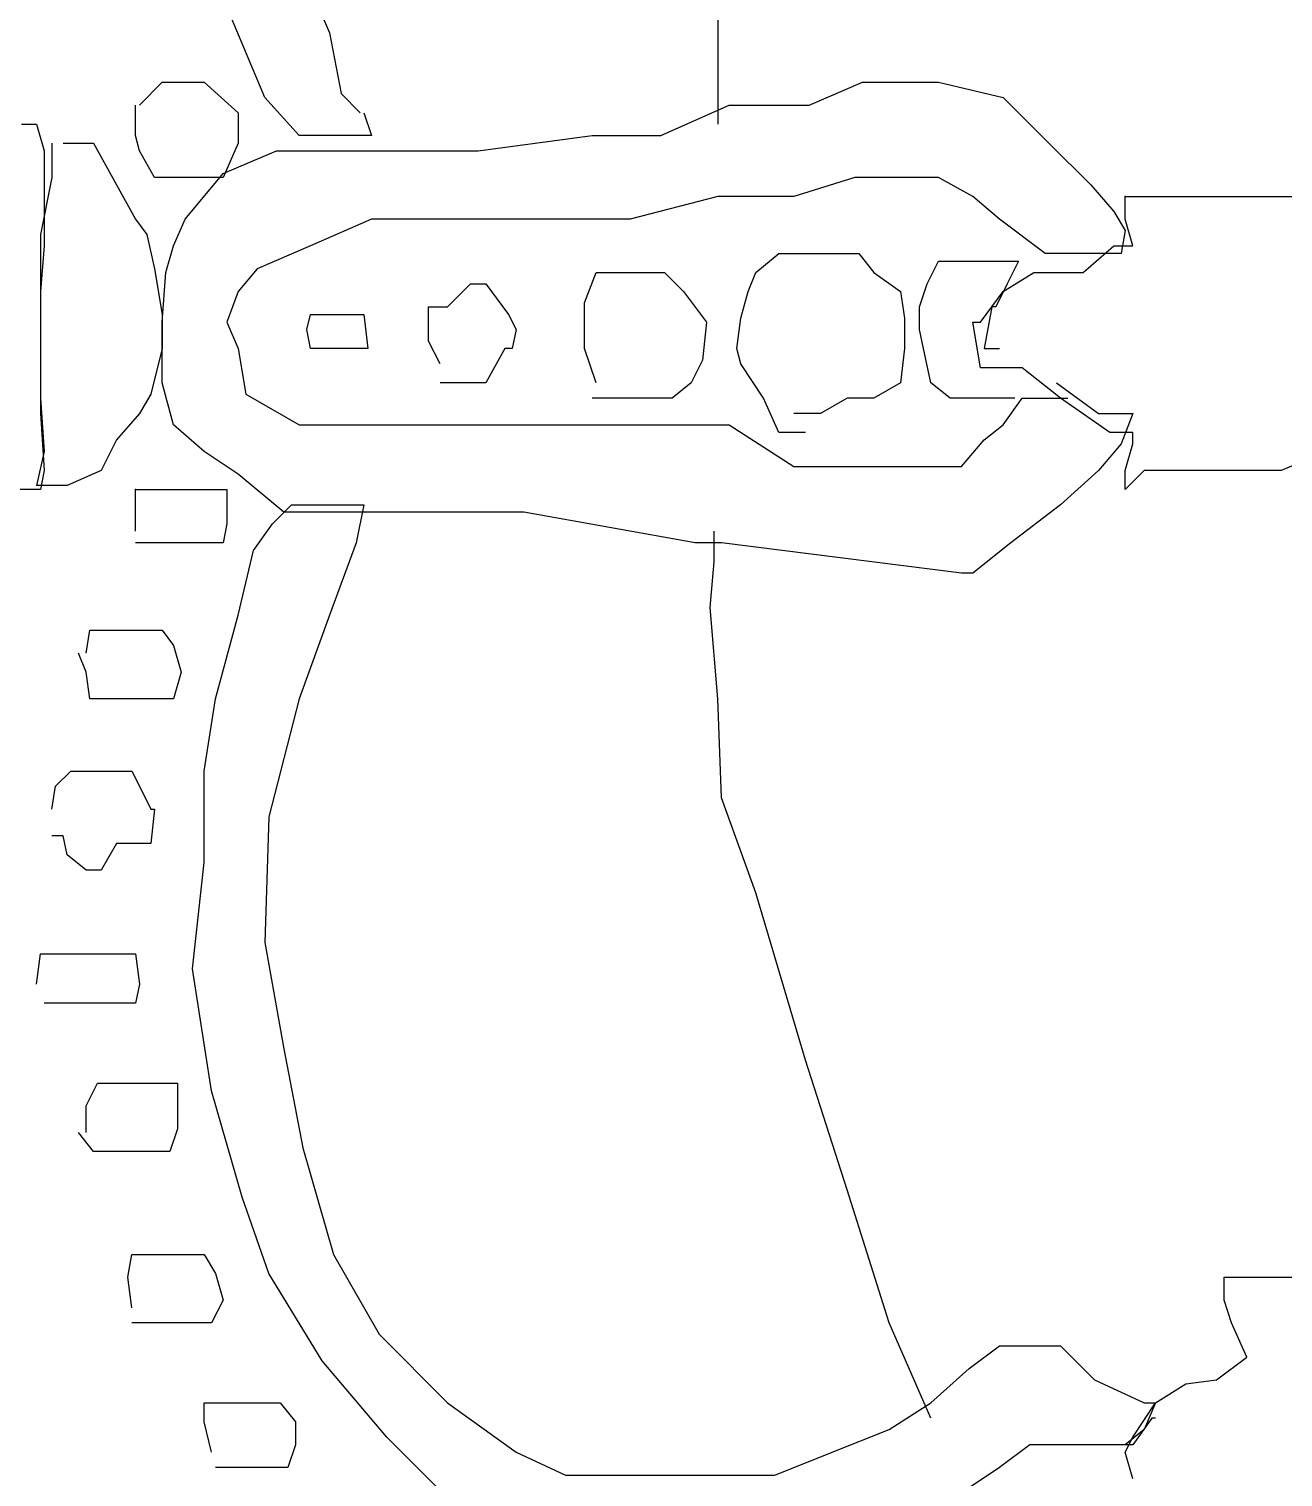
# Model space of a CAD drawing. Extents: x 731154 to 731744, y 4379381 to 4380408.
# Drawn here: x 731177.78 to 731181.075, y 4380239.165 to 4380242.97 of the extents above; entities that cross this region are included whole.
import ezdxf

# ---------------------------------------------------------------- set-up
doc = ezdxf.new("R2010")
doc.units = 0
doc.layers.get('0').update_dxf_attribs({"linetype": 'CONTINUOUS'})

msp = doc.modelspace()

# ---------------------------------------------------------------- linework, layer by layer
at = {"color": 0, "linetype": 'CONTINUOUS'}
for p, q in [((731178.4, 4380242.79), (731178.27, 4380243.1)), ((731178.4, 4380242.79), (731178.27, 4380243.1)), ((731178.51, 4380243.1), (731178.57, 4380242.96)), ((731178.51, 4380243.1), (731178.57, 4380242.96)), ((731179.59, 4380243.02), (731179.59, 4380242.87)), ((731179.59, 4380243.02), (731179.59, 4380242.87)), ((731178.57, 4380242.96), (731178.6, 4380242.8)), ((731178.57, 4380242.96), (731178.6, 4380242.8)), ((731179.59, 4380242.87), (731179.59, 4380242.72)), ((731179.59, 4380242.87), (731179.59, 4380242.72)), ((731178.07, 4380242.77), (731178.13, 4380242.83)), ((731178.07, 4380242.77), (731178.13, 4380242.83)), ((731178.13, 4380242.83), (731178.19, 4380242.83)), ((731178.13, 4380242.83), (731178.19, 4380242.83)), ((731178.19, 4380242.83), (731178.24, 4380242.83)), ((731178.19, 4380242.83), (731178.24, 4380242.83)), ((731178.24, 4380242.83), (731178.33, 4380242.75)), ((731178.24, 4380242.83), (731178.33, 4380242.75)), ((731178.6, 4380242.8), (731178.65, 4380242.75)), ((731178.6, 4380242.8), (731178.65, 4380242.75)), ((731179.83, 4380242.77), (731179.97, 4380242.83)), ((731179.83, 4380242.77), (731179.97, 4380242.83)), ((731179.97, 4380242.83), (731180.11, 4380242.83)), ((731179.97, 4380242.83), (731180.11, 4380242.83)), ((731180.11, 4380242.83), (731180.17, 4380242.83)), ((731180.11, 4380242.83), (731180.17, 4380242.83)), ((731180.17, 4380242.83), (731180.34, 4380242.79)), ((731180.17, 4380242.83), (731180.34, 4380242.79)), ((731178.06, 4380242.69), (731178.06, 4380242.77)), ((731178.06, 4380242.69), (731178.06, 4380242.77)), ((731178.49, 4380242.69), (731178.4, 4380242.79)), ((731178.49, 4380242.69), (731178.4, 4380242.79)), ((731179.44, 4380242.69), (731179.62, 4380242.77)), ((731179.44, 4380242.69), (731179.62, 4380242.77)), ((731179.62, 4380242.77), (731179.83, 4380242.77)), ((731179.62, 4380242.77), (731179.83, 4380242.77)), ((731180.34, 4380242.79), (731180.46, 4380242.67)), ((731180.34, 4380242.79), (731180.46, 4380242.67)), ((731177.76, 4380242.72), (731177.8, 4380242.72)), ((731177.76, 4380242.72), (731177.8, 4380242.72)), ((731177.8, 4380242.72), (731177.82, 4380242.65)), ((731177.8, 4380242.72), (731177.82, 4380242.65)), ((731178.33, 4380242.75), (731178.33, 4380242.67)), ((731178.33, 4380242.75), (731178.33, 4380242.67)), ((731178.66, 4380242.75), (731178.68, 4380242.69)), ((731178.66, 4380242.75), (731178.68, 4380242.69)), ((731178.07, 4380242.65), (731178.06, 4380242.69)), ((731178.07, 4380242.65), (731178.06, 4380242.69)), ((731178.55, 4380242.69), (731178.49, 4380242.69)), ((731178.55, 4380242.69), (731178.49, 4380242.69)), ((731178.64, 4380242.69), (731178.55, 4380242.69)), ((731178.64, 4380242.69), (731178.55, 4380242.69)), ((731178.68, 4380242.69), (731178.64, 4380242.69)), ((731178.68, 4380242.69), (731178.64, 4380242.69)), ((731178.96, 4380242.65), (731179.26, 4380242.69)), ((731178.96, 4380242.65), (731179.26, 4380242.69)), ((731179.26, 4380242.69), (731179.44, 4380242.69)), ((731179.26, 4380242.69), (731179.44, 4380242.69)), ((731177.82, 4380242.65), (731177.82, 4380242.56)), ((731177.82, 4380242.65), (731177.82, 4380242.56)), ((731177.84, 4380242.67), (731177.84, 4380242.58)), ((731177.84, 4380242.67), (731177.84, 4380242.58)), ((731177.87, 4380242.67), (731177.95, 4380242.67)), ((731177.87, 4380242.67), (731177.95, 4380242.67)), ((731177.95, 4380242.67), (731178.01, 4380242.56)), ((731177.95, 4380242.67), (731178.01, 4380242.56)), ((731178.11, 4380242.58), (731178.07, 4380242.65)), ((731178.11, 4380242.58), (731178.07, 4380242.65)), ((731178.33, 4380242.67), (731178.29, 4380242.58)), ((731178.33, 4380242.67), (731178.29, 4380242.58)), ((731178.29, 4380242.59), (731178.43, 4380242.65)), ((731178.29, 4380242.59), (731178.43, 4380242.65)), ((731178.43, 4380242.65), (731178.6, 4380242.65)), ((731178.43, 4380242.65), (731178.6, 4380242.65)), ((731178.6, 4380242.65), (731178.78, 4380242.65)), ((731178.6, 4380242.65), (731178.78, 4380242.65)), ((731178.78, 4380242.65), (731178.96, 4380242.65)), ((731178.78, 4380242.65), (731178.96, 4380242.65)), ((731180.46, 4380242.67), (731180.57, 4380242.56)), ((731180.46, 4380242.67), (731180.57, 4380242.56)), ((731177.84, 4380242.58), (731177.81, 4380242.43)), ((731177.84, 4380242.58), (731177.81, 4380242.43)), ((731178.16, 4380242.58), (731178.11, 4380242.58)), ((731178.16, 4380242.58), (731178.11, 4380242.58)), ((731178.24, 4380242.58), (731178.16, 4380242.58)), ((731178.24, 4380242.58), (731178.16, 4380242.58)), ((731178.19, 4380242.47), (731178.29, 4380242.59)), ((731178.19, 4380242.47), (731178.29, 4380242.59)), ((731178.29, 4380242.58), (731178.24, 4380242.58)), ((731178.29, 4380242.58), (731178.24, 4380242.58)), ((731179.95, 4380242.58), (731179.79, 4380242.53)), ((731179.95, 4380242.58), (731179.79, 4380242.53)), ((731180.09, 4380242.58), (731179.95, 4380242.58)), ((731180.09, 4380242.58), (731179.95, 4380242.58)), ((731180.17, 4380242.58), (731180.09, 4380242.58)), ((731180.17, 4380242.58), (731180.09, 4380242.58)), ((731180.26, 4380242.53), (731180.17, 4380242.58)), ((731180.26, 4380242.53), (731180.17, 4380242.58)), ((731177.82, 4380242.56), (731177.82, 4380242.4)), ((731177.82, 4380242.56), (731177.82, 4380242.4)), ((731178.01, 4380242.56), (731178.06, 4380242.47)), ((731178.01, 4380242.56), (731178.06, 4380242.47)), ((731179.59, 4380242.53), (731179.36, 4380242.47)), ((731179.59, 4380242.53), (731179.36, 4380242.47)), ((731179.79, 4380242.53), (731179.59, 4380242.53)), ((731179.79, 4380242.53), (731179.59, 4380242.53)), ((731180.33, 4380242.47), (731180.26, 4380242.53)), ((731180.33, 4380242.47), (731180.26, 4380242.53)), ((731180.57, 4380242.56), (731180.63, 4380242.49)), ((731180.57, 4380242.56), (731180.63, 4380242.49)), ((731180.66, 4380242.47), (731180.66, 4380242.53)), ((731180.66, 4380242.53), (731180.74, 4380242.53)), ((731180.66, 4380242.47), (731180.66, 4380242.53)), ((731180.66, 4380242.53), (731180.74, 4380242.53)), ((731180.74, 4380242.53), (731180.85, 4380242.53)), ((731180.74, 4380242.53), (731180.85, 4380242.53)), ((731180.85, 4380242.53), (731180.95, 4380242.53)), ((731180.85, 4380242.53), (731180.95, 4380242.53)), ((731180.95, 4380242.53), (731181.16, 4380242.53)), ((731180.95, 4380242.53), (731181.16, 4380242.53)), ((731180.63, 4380242.49), (731180.66, 4380242.44)), ((731180.63, 4380242.49), (731180.66, 4380242.44)), ((731178.06, 4380242.47), (731178.09, 4380242.43)), ((731178.06, 4380242.47), (731178.09, 4380242.43)), ((731178.16, 4380242.4), (731178.19, 4380242.47)), ((731178.16, 4380242.4), (731178.19, 4380242.47)), ((731178.68, 4380242.47), (731178.52, 4380242.4)), ((731178.68, 4380242.47), (731178.52, 4380242.4)), ((731178.9, 4380242.47), (731178.68, 4380242.47)), ((731178.9, 4380242.47), (731178.68, 4380242.47)), ((731179.16, 4380242.47), (731178.9, 4380242.47)), ((731179.16, 4380242.47), (731178.9, 4380242.47)), ((731179.36, 4380242.47), (731179.16, 4380242.47)), ((731179.36, 4380242.47), (731179.16, 4380242.47)), ((731180.45, 4380242.38), (731180.33, 4380242.47)), ((731180.45, 4380242.38), (731180.33, 4380242.47)), ((731180.68, 4380242.4), (731180.66, 4380242.47)), ((731180.68, 4380242.4), (731180.66, 4380242.47)), ((731177.81, 4380242.43), (731177.81, 4380242.2)), ((731177.81, 4380242.43), (731177.81, 4380242.2)), ((731178.09, 4380242.43), (731178.11, 4380242.34)), ((731178.09, 4380242.43), (731178.11, 4380242.34)), ((731180.66, 4380242.44), (731180.65, 4380242.38)), ((731180.66, 4380242.44), (731180.65, 4380242.38)), ((731177.82, 4380242.4), (731177.81, 4380242.28)), ((731177.82, 4380242.4), (731177.81, 4380242.28)), ((731178.14, 4380242.33), (731178.16, 4380242.4)), ((731178.14, 4380242.33), (731178.16, 4380242.4)), ((731178.52, 4380242.4), (731178.38, 4380242.34)), ((731178.52, 4380242.4), (731178.38, 4380242.34)), ((731179.69, 4380242.33), (731179.75, 4380242.38)), ((731179.69, 4380242.33), (731179.75, 4380242.38)), ((731179.75, 4380242.38), (731179.83, 4380242.38)), ((731179.75, 4380242.38), (731179.83, 4380242.38)), ((731179.83, 4380242.38), (731179.89, 4380242.38)), ((731179.83, 4380242.38), (731179.89, 4380242.38)), ((731179.89, 4380242.38), (731179.96, 4380242.38)), ((731179.89, 4380242.38), (731179.96, 4380242.38)), ((731179.96, 4380242.38), (731180, 4380242.33)), ((731179.96, 4380242.38), (731180, 4380242.33)), ((731180.52, 4380242.38), (731180.45, 4380242.38)), ((731180.52, 4380242.38), (731180.45, 4380242.38)), ((731180.58, 4380242.38), (731180.52, 4380242.38)), ((731180.58, 4380242.38), (731180.52, 4380242.38)), ((731180.55, 4380242.33), (731180.63, 4380242.4)), ((731180.55, 4380242.33), (731180.63, 4380242.4)), ((731180.65, 4380242.38), (731180.58, 4380242.38)), ((731180.65, 4380242.38), (731180.58, 4380242.38)), ((731180.63, 4380242.4), (731180.68, 4380242.4)), ((731180.63, 4380242.4), (731180.68, 4380242.4)), ((731178.11, 4380242.34), (731178.13, 4380242.22)), ((731178.11, 4380242.34), (731178.13, 4380242.22)), ((731178.38, 4380242.34), (731178.33, 4380242.28)), ((731178.38, 4380242.34), (731178.33, 4380242.28)), ((731180.14, 4380242.3), (731180.17, 4380242.36)), ((731180.14, 4380242.3), (731180.17, 4380242.36)), ((731180.17, 4380242.36), (731180.2, 4380242.36)), ((731180.17, 4380242.36), (731180.2, 4380242.36)), ((731180.2, 4380242.36), (731180.26, 4380242.36)), ((731180.2, 4380242.36), (731180.26, 4380242.36)), ((731180.26, 4380242.36), (731180.32, 4380242.36)), ((731180.26, 4380242.36), (731180.32, 4380242.36)), ((731180.32, 4380242.36), (731180.37, 4380242.36)), ((731180.32, 4380242.36), (731180.37, 4380242.36)), ((731180.38, 4380242.36), (731180.35, 4380242.3)), ((731180.38, 4380242.36), (731180.35, 4380242.3)), ((731180.37, 4380242.36), (731180.38, 4380242.36)), ((731180.37, 4380242.36), (731180.38, 4380242.36)), ((731178.13, 4380242.2), (731178.14, 4380242.33)), ((731178.13, 4380242.2), (731178.14, 4380242.33)), ((731178.88, 4380242.24), (731178.94, 4380242.3)), ((731178.88, 4380242.24), (731178.94, 4380242.3)), ((731178.94, 4380242.3), (731178.98, 4380242.3)), ((731178.94, 4380242.3), (731178.98, 4380242.3)), ((731178.98, 4380242.3), (731179.04, 4380242.22)), ((731178.98, 4380242.3), (731179.04, 4380242.22)), ((731179.24, 4380242.25), (731179.27, 4380242.33)), ((731179.24, 4380242.25), (731179.27, 4380242.33)), ((731179.27, 4380242.33), (731179.32, 4380242.33)), ((731179.27, 4380242.33), (731179.32, 4380242.33)), ((731179.32, 4380242.33), (731179.39, 4380242.33)), ((731179.32, 4380242.33), (731179.39, 4380242.33)), ((731179.39, 4380242.33), (731179.45, 4380242.33)), ((731179.39, 4380242.33), (731179.45, 4380242.33)), ((731179.45, 4380242.33), (731179.5, 4380242.28)), ((731179.45, 4380242.33), (731179.5, 4380242.28)), ((731179.67, 4380242.28), (731179.69, 4380242.33)), ((731179.67, 4380242.28), (731179.69, 4380242.33)), ((731180, 4380242.33), (731180.07, 4380242.28)), ((731180, 4380242.33), (731180.07, 4380242.28)), ((731180.12, 4380242.24), (731180.14, 4380242.3)), ((731180.12, 4380242.24), (731180.14, 4380242.3)), ((731180.35, 4380242.3), (731180.32, 4380242.24)), ((731180.35, 4380242.3), (731180.32, 4380242.24)), ((731180.34, 4380242.28), (731180.42, 4380242.33)), ((731180.34, 4380242.28), (731180.42, 4380242.33)), ((731180.42, 4380242.33), (731180.48, 4380242.33)), ((731180.42, 4380242.33), (731180.48, 4380242.33)), ((731180.48, 4380242.33), (731180.55, 4380242.33)), ((731180.48, 4380242.33), (731180.55, 4380242.33)), ((731177.81, 4380242.28), (731177.81, 4380242)), ((731177.81, 4380242.28), (731177.81, 4380242)), ((731178.33, 4380242.28), (731178.3, 4380242.2)), ((731178.33, 4380242.28), (731178.3, 4380242.2)), ((731179.5, 4380242.28), (731179.56, 4380242.2)), ((731179.5, 4380242.28), (731179.56, 4380242.2)), ((731179.65, 4380242.21), (731179.67, 4380242.28)), ((731179.65, 4380242.21), (731179.67, 4380242.28)), ((731180.07, 4380242.28), (731180.08, 4380242.21)), ((731180.07, 4380242.28), (731180.08, 4380242.21)), ((731180.28, 4380242.2), (731180.34, 4380242.28)), ((731180.28, 4380242.2), (731180.34, 4380242.28)), ((731178.83, 4380242.15), (731178.83, 4380242.24)), ((731178.83, 4380242.24), (731178.88, 4380242.24)), ((731178.83, 4380242.15), (731178.83, 4380242.24)), ((731178.83, 4380242.24), (731178.88, 4380242.24)), ((731179.24, 4380242.2), (731179.24, 4380242.25)), ((731179.24, 4380242.2), (731179.24, 4380242.25)), ((731180.12, 4380242.18), (731180.12, 4380242.24)), ((731180.12, 4380242.18), (731180.12, 4380242.24)), ((731180.31, 4380242.24), (731180.29, 4380242.13)), ((731180.31, 4380242.24), (731180.29, 4380242.13)), ((731180.32, 4380242.24), (731180.31, 4380242.24)), ((731180.32, 4380242.24), (731180.31, 4380242.24)), ((731177.81, 4380242.2), (731177.81, 4380241.96)), ((731177.81, 4380242.2), (731177.81, 4380241.96)), ((731178.13, 4380242.22), (731178.13, 4380242.13)), ((731178.13, 4380242.22), (731178.13, 4380242.13)), ((731178.13, 4380242.04), (731178.13, 4380242.2)), ((731178.13, 4380242.04), (731178.13, 4380242.2)), ((731178.3, 4380242.2), (731178.33, 4380242.13)), ((731178.3, 4380242.2), (731178.33, 4380242.13)), ((731178.51, 4380242.18), (731178.52, 4380242.22)), ((731178.51, 4380242.18), (731178.52, 4380242.22)), ((731178.52, 4380242.22), (731178.58, 4380242.22)), ((731178.52, 4380242.22), (731178.58, 4380242.22)), ((731178.58, 4380242.22), (731178.63, 4380242.22)), ((731178.58, 4380242.22), (731178.63, 4380242.22)), ((731178.63, 4380242.22), (731178.66, 4380242.22)), ((731178.63, 4380242.22), (731178.66, 4380242.22)), ((731178.66, 4380242.22), (731178.67, 4380242.13)), ((731178.66, 4380242.22), (731178.67, 4380242.13)), ((731179.04, 4380242.22), (731179.06, 4380242.18)), ((731179.04, 4380242.22), (731179.06, 4380242.18)), ((731179.24, 4380242.13), (731179.24, 4380242.2)), ((731179.24, 4380242.13), (731179.24, 4380242.2)), ((731179.56, 4380242.2), (731179.55, 4380242.1)), ((731179.56, 4380242.2), (731179.55, 4380242.1)), ((731179.64, 4380242.13), (731179.65, 4380242.21)), ((731179.64, 4380242.13), (731179.65, 4380242.21)), ((731180.08, 4380242.21), (731180.08, 4380242.13)), ((731180.08, 4380242.21), (731180.08, 4380242.13)), ((731180.28, 4380242.08), (731180.26, 4380242.2)), ((731180.26, 4380242.2), (731180.28, 4380242.2)), ((731180.28, 4380242.08), (731180.26, 4380242.2)), ((731180.26, 4380242.2), (731180.28, 4380242.2)), ((731178.52, 4380242.13), (731178.51, 4380242.18)), ((731178.52, 4380242.13), (731178.51, 4380242.18)), ((731178.86, 4380242.09), (731178.83, 4380242.15)), ((731178.86, 4380242.09), (731178.83, 4380242.15)), ((731179.06, 4380242.18), (731179.05, 4380242.13)), ((731179.06, 4380242.18), (731179.05, 4380242.13)), ((731180.13, 4380242.13), (731180.12, 4380242.18)), ((731180.13, 4380242.13), (731180.12, 4380242.18)), ((731178.13, 4380242.13), (731178.1, 4380242.01)), ((731178.13, 4380242.13), (731178.1, 4380242.01)), ((731178.33, 4380242.13), (731178.35, 4380242.01)), ((731178.33, 4380242.13), (731178.35, 4380242.01)), ((731178.54, 4380242.13), (731178.52, 4380242.13)), ((731178.54, 4380242.13), (731178.52, 4380242.13)), ((731178.58, 4380242.13), (731178.54, 4380242.13)), ((731178.58, 4380242.13), (731178.54, 4380242.13)), ((731178.6, 4380242.13), (731178.58, 4380242.13)), ((731178.6, 4380242.13), (731178.58, 4380242.13)), ((731178.65, 4380242.13), (731178.6, 4380242.13)), ((731178.65, 4380242.13), (731178.6, 4380242.13)), ((731178.67, 4380242.13), (731178.65, 4380242.13)), ((731178.67, 4380242.13), (731178.65, 4380242.13)), ((731179.03, 4380242.13), (731178.98, 4380242.04)), ((731179.03, 4380242.13), (731178.98, 4380242.04)), ((731179.05, 4380242.13), (731179.03, 4380242.13)), ((731179.05, 4380242.13), (731179.03, 4380242.13)), ((731179.27, 4380242.04), (731179.24, 4380242.13)), ((731179.27, 4380242.04), (731179.24, 4380242.13)), ((731179.65, 4380242.09), (731179.64, 4380242.13)), ((731179.65, 4380242.09), (731179.64, 4380242.13)), ((731180.08, 4380242.13), (731180.07, 4380242.04)), ((731180.08, 4380242.13), (731180.07, 4380242.04)), ((731180.15, 4380242.04), (731180.13, 4380242.13)), ((731180.15, 4380242.04), (731180.13, 4380242.13)), ((731180.29, 4380242.13), (731180.33, 4380242.13)), ((731180.29, 4380242.13), (731180.33, 4380242.13)), ((731179.55, 4380242.1), (731179.52, 4380242.04)), ((731179.55, 4380242.1), (731179.52, 4380242.04)), ((731179.71, 4380242), (731179.65, 4380242.09)), ((731179.71, 4380242), (731179.65, 4380242.09)), ((731180.32, 4380242.08), (731180.28, 4380242.08)), ((731180.32, 4380242.08), (731180.28, 4380242.08)), ((731180.39, 4380242.08), (731180.32, 4380242.08)), ((731180.39, 4380242.08), (731180.32, 4380242.08)), ((731180.49, 4380242), (731180.39, 4380242.08)), ((731180.49, 4380242), (731180.39, 4380242.08)), ((731178.16, 4380241.93), (731178.13, 4380242.04)), ((731178.16, 4380241.93), (731178.13, 4380242.04)), ((731178.88, 4380242.04), (731178.86, 4380242.04)), ((731178.88, 4380242.04), (731178.86, 4380242.04)), ((731178.92, 4380242.04), (731178.88, 4380242.04)), ((731178.92, 4380242.04), (731178.88, 4380242.04)), ((731178.98, 4380242.04), (731178.92, 4380242.04)), ((731178.98, 4380242.04), (731178.92, 4380242.04)), ((731179.52, 4380242.04), (731179.47, 4380242)), ((731179.52, 4380242.04), (731179.47, 4380242)), ((731180.07, 4380242.04), (731180, 4380242)), ((731180.07, 4380242.04), (731180, 4380242)), ((731180.2, 4380242), (731180.15, 4380242.04)), ((731180.2, 4380242), (731180.15, 4380242.04)), ((731180.48, 4380242.04), (731180.59, 4380241.96)), ((731180.48, 4380242.04), (731180.59, 4380241.96)), ((731177.81, 4380242), (731177.82, 4380241.86)), ((731177.81, 4380242), (731177.82, 4380241.86)), ((731178.1, 4380242.01), (731178.07, 4380241.96)), ((731178.1, 4380242.01), (731178.07, 4380241.96)), ((731178.35, 4380242.01), (731178.49, 4380241.93)), ((731178.35, 4380242.01), (731178.49, 4380241.93)), ((731179.32, 4380242), (731179.26, 4380242)), ((731179.32, 4380242), (731179.26, 4380242)), ((731179.35, 4380242), (731179.32, 4380242)), ((731179.35, 4380242), (731179.32, 4380242)), ((731179.39, 4380242), (731179.35, 4380242)), ((731179.39, 4380242), (731179.35, 4380242)), ((731179.47, 4380242), (731179.39, 4380242)), ((731179.47, 4380242), (731179.39, 4380242)), ((731179.75, 4380241.91), (731179.71, 4380242)), ((731179.75, 4380241.91), (731179.71, 4380242)), ((731179.93, 4380242), (731179.86, 4380241.96)), ((731179.93, 4380242), (731179.86, 4380241.96)), ((731180, 4380242), (731179.93, 4380242)), ((731180, 4380242), (731179.93, 4380242)), ((731180.25, 4380242), (731180.2, 4380242)), ((731180.25, 4380242), (731180.2, 4380242)), ((731180.33, 4380242), (731180.25, 4380242)), ((731180.33, 4380242), (731180.25, 4380242)), ((731180.37, 4380242), (731180.33, 4380242)), ((731180.37, 4380242), (731180.33, 4380242)), ((731180.34, 4380241.93), (731180.39, 4380242)), ((731180.34, 4380241.93), (731180.39, 4380242)), ((731180.39, 4380242), (731180.46, 4380242)), ((731180.39, 4380242), (731180.46, 4380242)), ((731180.46, 4380242), (731180.51, 4380242)), ((731180.46, 4380242), (731180.51, 4380242)), ((731180.62, 4380241.91), (731180.49, 4380242)), ((731180.62, 4380241.91), (731180.49, 4380242)), ((731177.81, 4380241.96), (731177.82, 4380241.81)), ((731177.81, 4380241.96), (731177.82, 4380241.81)), ((731178.07, 4380241.96), (731178.01, 4380241.89)), ((731178.07, 4380241.96), (731178.01, 4380241.89)), ((731179.86, 4380241.96), (731179.79, 4380241.96)), ((731179.86, 4380241.96), (731179.79, 4380241.96)), ((731180.59, 4380241.96), (731180.68, 4380241.96)), ((731180.59, 4380241.96), (731180.68, 4380241.96)), ((731180.68, 4380241.96), (731180.65, 4380241.88)), ((731180.68, 4380241.96), (731180.65, 4380241.88)), ((731178.24, 4380241.86), (731178.16, 4380241.93)), ((731178.24, 4380241.86), (731178.16, 4380241.93)), ((731178.49, 4380241.93), (731178.68, 4380241.93)), ((731178.49, 4380241.93), (731178.68, 4380241.93)), ((731178.68, 4380241.93), (731178.9, 4380241.93)), ((731178.68, 4380241.93), (731178.9, 4380241.93)), ((731178.9, 4380241.93), (731179.08, 4380241.93)), ((731178.9, 4380241.93), (731179.08, 4380241.93)), ((731179.08, 4380241.93), (731179.29, 4380241.93)), ((731179.08, 4380241.93), (731179.29, 4380241.93)), ((731179.29, 4380241.93), (731179.45, 4380241.93)), ((731179.29, 4380241.93), (731179.45, 4380241.93)), ((731179.45, 4380241.93), (731179.62, 4380241.93)), ((731179.45, 4380241.93), (731179.62, 4380241.93)), ((731179.62, 4380241.93), (731179.79, 4380241.82)), ((731179.62, 4380241.93), (731179.79, 4380241.82)), ((731180.29, 4380241.89), (731180.34, 4380241.93)), ((731180.29, 4380241.89), (731180.34, 4380241.93)), ((731178.01, 4380241.89), (731177.97, 4380241.81)), ((731178.01, 4380241.89), (731177.97, 4380241.81)), ((731179.82, 4380241.91), (731179.75, 4380241.91)), ((731179.82, 4380241.91), (731179.75, 4380241.91)), ((731180.23, 4380241.82), (731180.29, 4380241.89)), ((731180.23, 4380241.82), (731180.29, 4380241.89)), ((731180.65, 4380241.88), (731180.59, 4380241.81)), ((731180.65, 4380241.88), (731180.59, 4380241.81)), ((731180.68, 4380241.91), (731180.62, 4380241.91)), ((731180.68, 4380241.91), (731180.62, 4380241.91)), ((731180.66, 4380241.81), (731180.68, 4380241.88)), ((731180.66, 4380241.81), (731180.68, 4380241.88)), ((731180.68, 4380241.88), (731180.68, 4380241.91)), ((731180.68, 4380241.88), (731180.68, 4380241.91)), ((731181.24, 4380241.88), (731181.07, 4380241.81)), ((731181.24, 4380241.88), (731181.07, 4380241.81)), ((731177.82, 4380241.86), (731177.8, 4380241.77)), ((731177.82, 4380241.86), (731177.8, 4380241.77)), ((731178.33, 4380241.8), (731178.24, 4380241.86)), ((731178.33, 4380241.8), (731178.24, 4380241.86)), ((731177.82, 4380241.81), (731177.81, 4380241.76)), ((731177.82, 4380241.81), (731177.81, 4380241.76)), ((731177.97, 4380241.81), (731177.88, 4380241.77)), ((731177.97, 4380241.81), (731177.88, 4380241.77)), ((731179.79, 4380241.82), (731179.93, 4380241.82)), ((731179.79, 4380241.82), (731179.93, 4380241.82)), ((731179.93, 4380241.82), (731180.02, 4380241.82)), ((731179.93, 4380241.82), (731180.02, 4380241.82)), ((731180.02, 4380241.82), (731180.11, 4380241.82)), ((731180.02, 4380241.82), (731180.11, 4380241.82)), ((731180.11, 4380241.82), (731180.15, 4380241.82)), ((731180.11, 4380241.82), (731180.15, 4380241.82)), ((731180.15, 4380241.82), (731180.23, 4380241.82)), ((731180.15, 4380241.82), (731180.23, 4380241.82)), ((731180.59, 4380241.81), (731180.49, 4380241.72)), ((731180.59, 4380241.81), (731180.49, 4380241.72)), ((731180.71, 4380241.81), (731180.66, 4380241.76)), ((731180.66, 4380241.76), (731180.66, 4380241.81)), ((731180.71, 4380241.81), (731180.66, 4380241.76)), ((731180.66, 4380241.76), (731180.66, 4380241.81)), ((731180.82, 4380241.81), (731180.71, 4380241.81)), ((731180.82, 4380241.81), (731180.71, 4380241.81)), ((731180.93, 4380241.81), (731180.82, 4380241.81)), ((731180.93, 4380241.81), (731180.82, 4380241.81)), ((731181.07, 4380241.81), (731180.93, 4380241.81)), ((731181.07, 4380241.81), (731180.93, 4380241.81)), ((731177.82, 4380241.77), (731177.8, 4380241.77)), ((731177.82, 4380241.77), (731177.8, 4380241.77)), ((731177.88, 4380241.77), (731177.82, 4380241.77)), ((731177.88, 4380241.77), (731177.82, 4380241.77)), ((731178.45, 4380241.7), (731178.33, 4380241.8)), ((731178.45, 4380241.7), (731178.33, 4380241.8)), ((731177.8, 4380241.76), (731177.74, 4380241.76)), ((731177.8, 4380241.76), (731177.74, 4380241.76)), ((731177.81, 4380241.76), (731177.8, 4380241.76)), ((731177.81, 4380241.76), (731177.8, 4380241.76)), ((731178.06, 4380241.65), (731178.06, 4380241.76)), ((731178.06, 4380241.76), (731178.11, 4380241.76)), ((731178.06, 4380241.65), (731178.06, 4380241.76)), ((731178.06, 4380241.76), (731178.11, 4380241.76)), ((731178.11, 4380241.76), (731178.17, 4380241.76)), ((731178.11, 4380241.76), (731178.17, 4380241.76)), ((731178.17, 4380241.76), (731178.24, 4380241.76)), ((731178.17, 4380241.76), (731178.24, 4380241.76)), ((731178.24, 4380241.76), (731178.29, 4380241.76)), ((731178.24, 4380241.76), (731178.29, 4380241.76)), ((731178.29, 4380241.76), (731178.3, 4380241.76)), ((731178.29, 4380241.76), (731178.3, 4380241.76)), ((731178.3, 4380241.76), (731178.3, 4380241.67)), ((731178.3, 4380241.76), (731178.3, 4380241.67)), ((731178.42, 4380241.67), (731178.47, 4380241.72)), ((731178.42, 4380241.67), (731178.47, 4380241.72)), ((731178.58, 4380241.7), (731178.45, 4380241.7)), ((731178.58, 4380241.7), (731178.45, 4380241.7)), ((731178.47, 4380241.72), (731178.55, 4380241.72)), ((731178.47, 4380241.72), (731178.55, 4380241.72)), ((731178.55, 4380241.72), (731178.6, 4380241.72)), ((731178.55, 4380241.72), (731178.6, 4380241.72)), ((731178.7, 4380241.7), (731178.58, 4380241.7)), ((731178.7, 4380241.7), (731178.58, 4380241.7)), ((731178.6, 4380241.72), (731178.66, 4380241.72)), ((731178.6, 4380241.72), (731178.66, 4380241.72)), ((731178.66, 4380241.72), (731178.64, 4380241.62)), ((731178.66, 4380241.72), (731178.64, 4380241.62)), ((731178.83, 4380241.7), (731178.7, 4380241.7)), ((731178.83, 4380241.7), (731178.7, 4380241.7)), ((731179.08, 4380241.7), (731178.83, 4380241.7)), ((731179.08, 4380241.7), (731178.83, 4380241.7)), ((731179.53, 4380241.62), (731179.08, 4380241.7)), ((731179.53, 4380241.62), (731179.08, 4380241.7)), ((731180.49, 4380241.72), (731180.36, 4380241.62)), ((731180.49, 4380241.72), (731180.36, 4380241.62)), ((731178.3, 4380241.67), (731178.29, 4380241.62)), ((731178.3, 4380241.67), (731178.29, 4380241.62)), ((731178.37, 4380241.6), (731178.42, 4380241.67)), ((731178.37, 4380241.6), (731178.42, 4380241.67)), ((731178.1, 4380241.62), (731178.06, 4380241.62)), ((731178.1, 4380241.62), (731178.06, 4380241.62)), ((731178.16, 4380241.62), (731178.1, 4380241.62)), ((731178.16, 4380241.62), (731178.1, 4380241.62)), ((731178.19, 4380241.62), (731178.16, 4380241.62)), ((731178.19, 4380241.62), (731178.16, 4380241.62)), ((731178.24, 4380241.62), (731178.19, 4380241.62)), ((731178.24, 4380241.62), (731178.19, 4380241.62)), ((731178.29, 4380241.62), (731178.24, 4380241.62)), ((731178.29, 4380241.62), (731178.24, 4380241.62)), ((731178.64, 4380241.62), (731178.57, 4380241.43)), ((731178.64, 4380241.62), (731178.57, 4380241.43)), ((731179.6, 4380241.62), (731179.53, 4380241.62)), ((731179.6, 4380241.62), (731179.53, 4380241.62)), ((731179.58, 4380241.57), (731179.58, 4380241.65)), ((731179.58, 4380241.57), (731179.58, 4380241.65)), ((731180.23, 4380241.54), (731179.6, 4380241.62)), ((731180.23, 4380241.54), (731179.6, 4380241.62)), ((731180.36, 4380241.62), (731180.26, 4380241.54)), ((731180.36, 4380241.62), (731180.26, 4380241.54)), ((731178.33, 4380241.43), (731178.37, 4380241.6)), ((731178.33, 4380241.43), (731178.37, 4380241.6)), ((731179.57, 4380241.45), (731179.58, 4380241.57)), ((731179.57, 4380241.45), (731179.58, 4380241.57)), ((731180.26, 4380241.54), (731180.23, 4380241.54)), ((731180.26, 4380241.54), (731180.23, 4380241.54)), ((731178.27, 4380241.21), (731178.33, 4380241.43)), ((731178.27, 4380241.21), (731178.33, 4380241.43)), ((731178.57, 4380241.43), (731178.49, 4380241.21)), ((731178.57, 4380241.43), (731178.49, 4380241.21)), ((731179.59, 4380241.21), (731179.57, 4380241.45)), ((731179.59, 4380241.21), (731179.57, 4380241.45)), ((731177.93, 4380241.33), (731177.94, 4380241.39)), ((731177.93, 4380241.33), (731177.94, 4380241.39)), ((731177.94, 4380241.39), (731178, 4380241.39)), ((731177.94, 4380241.39), (731178, 4380241.39)), ((731178, 4380241.39), (731178.06, 4380241.39)), ((731178, 4380241.39), (731178.06, 4380241.39)), ((731178.06, 4380241.39), (731178.13, 4380241.39)), ((731178.06, 4380241.39), (731178.13, 4380241.39)), ((731178.13, 4380241.39), (731178.16, 4380241.35)), ((731178.13, 4380241.39), (731178.16, 4380241.35)), ((731178.16, 4380241.35), (731178.18, 4380241.28)), ((731178.16, 4380241.35), (731178.18, 4380241.28)), ((731177.93, 4380241.28), (731177.91, 4380241.33)), ((731177.93, 4380241.28), (731177.91, 4380241.33)), ((731177.94, 4380241.21), (731177.93, 4380241.28)), ((731177.94, 4380241.21), (731177.93, 4380241.28)), ((731178.18, 4380241.28), (731178.16, 4380241.21)), ((731178.18, 4380241.28), (731178.16, 4380241.21)), ((731177.98, 4380241.21), (731177.94, 4380241.21)), ((731177.98, 4380241.21), (731177.94, 4380241.21)), ((731178.05, 4380241.21), (731177.98, 4380241.21)), ((731178.05, 4380241.21), (731177.98, 4380241.21)), ((731178.09, 4380241.21), (731178.05, 4380241.21)), ((731178.09, 4380241.21), (731178.05, 4380241.21)), ((731178.16, 4380241.21), (731178.09, 4380241.21)), ((731178.16, 4380241.21), (731178.09, 4380241.21)), ((731178.24, 4380241.02), (731178.27, 4380241.21)), ((731178.24, 4380241.02), (731178.27, 4380241.21)), ((731178.49, 4380241.21), (731178.41, 4380240.9)), ((731178.49, 4380241.21), (731178.41, 4380240.9)), ((731179.6, 4380240.95), (731179.59, 4380241.21)), ((731179.6, 4380240.95), (731179.59, 4380241.21)), ((731177.85, 4380240.98), (731177.89, 4380241.02)), ((731177.85, 4380240.98), (731177.89, 4380241.02)), ((731177.89, 4380241.02), (731177.96, 4380241.02)), ((731177.89, 4380241.02), (731177.96, 4380241.02)), ((731177.96, 4380241.02), (731178, 4380241.02)), ((731177.96, 4380241.02), (731178, 4380241.02)), ((731178, 4380241.02), (731178.05, 4380241.02)), ((731178, 4380241.02), (731178.05, 4380241.02)), ((731178.05, 4380241.02), (731178.07, 4380240.98)), ((731178.05, 4380241.02), (731178.07, 4380240.98)), ((731178.24, 4380240.78), (731178.24, 4380241.02)), ((731178.24, 4380240.78), (731178.24, 4380241.02)), ((731177.84, 4380240.92), (731177.85, 4380240.98)), ((731177.84, 4380240.92), (731177.85, 4380240.98)), ((731178.07, 4380240.98), (731178.1, 4380240.92)), ((731178.07, 4380240.98), (731178.1, 4380240.92)), ((731179.69, 4380240.7), (731179.6, 4380240.95)), ((731179.69, 4380240.7), (731179.6, 4380240.95)), ((731178.1, 4380240.92), (731178.11, 4380240.92)), ((731178.11, 4380240.92), (731178.1, 4380240.83)), ((731178.1, 4380240.92), (731178.11, 4380240.92)), ((731178.11, 4380240.92), (731178.1, 4380240.83)), ((731178.41, 4380240.9), (731178.4, 4380240.57)), ((731178.41, 4380240.9), (731178.4, 4380240.57)), ((731177.87, 4380240.85), (731177.84, 4380240.85)), ((731177.87, 4380240.85), (731177.84, 4380240.85)), ((731177.88, 4380240.8), (731177.87, 4380240.85)), ((731177.88, 4380240.8), (731177.87, 4380240.85)), ((731178.01, 4380240.83), (731177.97, 4380240.76)), ((731178.01, 4380240.83), (731177.97, 4380240.76)), ((731178.07, 4380240.83), (731178.01, 4380240.83)), ((731178.07, 4380240.83), (731178.01, 4380240.83)), ((731178.1, 4380240.83), (731178.07, 4380240.83)), ((731178.1, 4380240.83), (731178.07, 4380240.83)), ((731177.93, 4380240.76), (731177.88, 4380240.8)), ((731177.93, 4380240.76), (731177.88, 4380240.8)), ((731178.21, 4380240.5), (731178.24, 4380240.78)), ((731178.21, 4380240.5), (731178.24, 4380240.78)), ((731177.97, 4380240.76), (731177.93, 4380240.76)), ((731177.97, 4380240.76), (731177.93, 4380240.76)), ((731179.82, 4380240.26), (731179.69, 4380240.7)), ((731179.82, 4380240.26), (731179.69, 4380240.7)), ((731178.4, 4380240.57), (731178.45, 4380240.29)), ((731178.4, 4380240.57), (731178.45, 4380240.29)), ((731177.8, 4380240.46), (731177.81, 4380240.54)), ((731177.8, 4380240.46), (731177.81, 4380240.54)), ((731177.81, 4380240.54), (731177.85, 4380240.54)), ((731177.81, 4380240.54), (731177.85, 4380240.54)), ((731177.85, 4380240.54), (731177.89, 4380240.54)), ((731177.85, 4380240.54), (731177.89, 4380240.54)), ((731177.89, 4380240.54), (731177.97, 4380240.54)), ((731177.89, 4380240.54), (731177.97, 4380240.54)), ((731177.97, 4380240.54), (731178.01, 4380240.54)), ((731177.97, 4380240.54), (731178.01, 4380240.54)), ((731178.01, 4380240.54), (731178.06, 4380240.54)), ((731178.01, 4380240.54), (731178.06, 4380240.54)), ((731178.06, 4380240.54), (731178.07, 4380240.46)), ((731178.06, 4380240.54), (731178.07, 4380240.46)), ((731178.26, 4380240.18), (731178.21, 4380240.5)), ((731178.26, 4380240.18), (731178.21, 4380240.5)), ((731178.07, 4380240.46), (731178.06, 4380240.41)), ((731178.07, 4380240.46), (731178.06, 4380240.41)), ((731177.85, 4380240.41), (731177.82, 4380240.41)), ((731177.85, 4380240.41), (731177.82, 4380240.41)), ((731177.88, 4380240.41), (731177.85, 4380240.41)), ((731177.88, 4380240.41), (731177.85, 4380240.41)), ((731177.91, 4380240.41), (731177.88, 4380240.41)), ((731177.91, 4380240.41), (731177.88, 4380240.41)), ((731177.98, 4380240.41), (731177.91, 4380240.41)), ((731177.98, 4380240.41), (731177.91, 4380240.41)), ((731178.04, 4380240.41), (731177.98, 4380240.41)), ((731178.04, 4380240.41), (731177.98, 4380240.41)), ((731178.06, 4380240.41), (731178.04, 4380240.41)), ((731178.06, 4380240.41), (731178.04, 4380240.41)), ((731178.45, 4380240.29), (731178.5, 4380240.03)), ((731178.45, 4380240.29), (731178.5, 4380240.03)), ((731179.93, 4380239.92), (731179.82, 4380240.26)), ((731179.93, 4380239.92), (731179.82, 4380240.26)), ((731177.93, 4380240.14), (731177.96, 4380240.2)), ((731177.93, 4380240.14), (731177.96, 4380240.2)), ((731177.96, 4380240.2), (731178.01, 4380240.2)), ((731177.96, 4380240.2), (731178.01, 4380240.2)), ((731178.01, 4380240.2), (731178.09, 4380240.2)), ((731178.01, 4380240.2), (731178.09, 4380240.2)), ((731178.09, 4380240.2), (731178.17, 4380240.2)), ((731178.09, 4380240.2), (731178.17, 4380240.2)), ((731178.17, 4380240.2), (731178.17, 4380240.08)), ((731178.17, 4380240.2), (731178.17, 4380240.08)), ((731178.34, 4380239.9), (731178.26, 4380240.18)), ((731178.34, 4380239.9), (731178.26, 4380240.18)), ((731177.93, 4380240.07), (731177.93, 4380240.14)), ((731177.93, 4380240.07), (731177.93, 4380240.14)), ((731177.95, 4380240.02), (731177.91, 4380240.07)), ((731177.95, 4380240.02), (731177.91, 4380240.07)), ((731178.17, 4380240.08), (731178.15, 4380240.02)), ((731178.17, 4380240.08), (731178.15, 4380240.02)), ((731177.98, 4380240.02), (731177.95, 4380240.02)), ((731177.98, 4380240.02), (731177.95, 4380240.02)), ((731178.05, 4380240.02), (731177.98, 4380240.02)), ((731178.05, 4380240.02), (731177.98, 4380240.02)), ((731178.09, 4380240.02), (731178.05, 4380240.02)), ((731178.09, 4380240.02), (731178.05, 4380240.02)), ((731178.13, 4380240.02), (731178.09, 4380240.02)), ((731178.13, 4380240.02), (731178.09, 4380240.02)), ((731178.15, 4380240.02), (731178.13, 4380240.02)), ((731178.15, 4380240.02), (731178.13, 4380240.02)), ((731178.5, 4380240.03), (731178.58, 4380239.75)), ((731178.5, 4380240.03), (731178.58, 4380239.75)), ((731180.04, 4380239.57), (731179.93, 4380239.92)), ((731180.04, 4380239.57), (731179.93, 4380239.92)), ((731178.41, 4380239.7), (731178.34, 4380239.9)), ((731178.41, 4380239.7), (731178.34, 4380239.9)), ((731178.04, 4380239.69), (731178.05, 4380239.75)), ((731178.04, 4380239.69), (731178.05, 4380239.75)), ((731178.05, 4380239.75), (731178.09, 4380239.75)), ((731178.05, 4380239.75), (731178.09, 4380239.75)), ((731178.09, 4380239.75), (731178.17, 4380239.75)), ((731178.09, 4380239.75), (731178.17, 4380239.75)), ((731178.17, 4380239.75), (731178.24, 4380239.75)), ((731178.17, 4380239.75), (731178.24, 4380239.75)), ((731178.24, 4380239.75), (731178.27, 4380239.7)), ((731178.24, 4380239.75), (731178.27, 4380239.7)), ((731178.58, 4380239.75), (731178.7, 4380239.54)), ((731178.58, 4380239.75), (731178.7, 4380239.54)), ((731178.05, 4380239.61), (731178.04, 4380239.69)), ((731178.05, 4380239.61), (731178.04, 4380239.69)), ((731178.27, 4380239.7), (731178.29, 4380239.63)), ((731178.27, 4380239.7), (731178.29, 4380239.63)), ((731178.55, 4380239.47), (731178.41, 4380239.7)), ((731178.55, 4380239.47), (731178.41, 4380239.7)), ((731180.92, 4380239.63), (731180.92, 4380239.69)), ((731180.92, 4380239.69), (731181.02, 4380239.69)), ((731180.92, 4380239.63), (731180.92, 4380239.69)), ((731180.92, 4380239.69), (731181.02, 4380239.69)), ((731181.02, 4380239.69), (731181.19, 4380239.69)), ((731181.02, 4380239.69), (731181.19, 4380239.69)), ((731178.29, 4380239.63), (731178.26, 4380239.57)), ((731178.29, 4380239.63), (731178.26, 4380239.57)), ((731180.94, 4380239.57), (731180.92, 4380239.63)), ((731180.94, 4380239.57), (731180.92, 4380239.63)), ((731178.09, 4380239.57), (731178.05, 4380239.57)), ((731178.09, 4380239.57), (731178.05, 4380239.57)), ((731178.16, 4380239.57), (731178.09, 4380239.57)), ((731178.16, 4380239.57), (731178.09, 4380239.57)), ((731178.2, 4380239.57), (731178.16, 4380239.57)), ((731178.2, 4380239.57), (731178.16, 4380239.57)), ((731178.26, 4380239.57), (731178.2, 4380239.57)), ((731178.26, 4380239.57), (731178.2, 4380239.57)), ((731180.15, 4380239.32), (731180.04, 4380239.57)), ((731180.15, 4380239.32), (731180.04, 4380239.57)), ((731180.98, 4380239.48), (731180.94, 4380239.57)), ((731180.98, 4380239.48), (731180.94, 4380239.57)), ((731178.7, 4380239.54), (731178.88, 4380239.36)), ((731178.7, 4380239.54), (731178.88, 4380239.36)), ((731180.25, 4380239.45), (731180.33, 4380239.51)), ((731180.25, 4380239.45), (731180.33, 4380239.51)), ((731180.33, 4380239.51), (731180.41, 4380239.51)), ((731180.33, 4380239.51), (731180.41, 4380239.51)), ((731180.41, 4380239.51), (731180.49, 4380239.51)), ((731180.41, 4380239.51), (731180.49, 4380239.51)), ((731180.49, 4380239.51), (731180.58, 4380239.42)), ((731180.49, 4380239.51), (731180.58, 4380239.42)), ((731178.72, 4380239.27), (731178.55, 4380239.47)), ((731178.72, 4380239.27), (731178.55, 4380239.47)), ((731180.15, 4380239.36), (731180.25, 4380239.45)), ((731180.15, 4380239.36), (731180.25, 4380239.45)), ((731180.9, 4380239.42), (731180.98, 4380239.48)), ((731180.9, 4380239.42), (731180.98, 4380239.48)), ((731180.58, 4380239.42), (731180.71, 4380239.36)), ((731180.58, 4380239.42), (731180.71, 4380239.36)), ((731180.74, 4380239.36), (731180.82, 4380239.41)), ((731180.74, 4380239.36), (731180.82, 4380239.41)), ((731180.82, 4380239.41), (731180.9, 4380239.42)), ((731180.82, 4380239.41), (731180.9, 4380239.42)), ((731178.24, 4380239.31), (731178.24, 4380239.36)), ((731178.24, 4380239.36), (731178.29, 4380239.36)), ((731178.24, 4380239.31), (731178.24, 4380239.36)), ((731178.24, 4380239.36), (731178.29, 4380239.36)), ((731178.29, 4380239.36), (731178.34, 4380239.36)), ((731178.29, 4380239.36), (731178.34, 4380239.36)), ((731178.34, 4380239.36), (731178.4, 4380239.36)), ((731178.34, 4380239.36), (731178.4, 4380239.36)), ((731178.4, 4380239.36), (731178.44, 4380239.36)), ((731178.4, 4380239.36), (731178.44, 4380239.36)), ((731178.44, 4380239.36), (731178.48, 4380239.31)), ((731178.44, 4380239.36), (731178.48, 4380239.31)), ((731178.88, 4380239.36), (731179.06, 4380239.23)), ((731178.88, 4380239.36), (731179.06, 4380239.23)), ((731180.04, 4380239.29), (731180.15, 4380239.36)), ((731180.04, 4380239.29), (731180.15, 4380239.36)), ((731180.68, 4380239.27), (731180.74, 4380239.36)), ((731180.68, 4380239.27), (731180.74, 4380239.36)), ((731180.71, 4380239.36), (731180.74, 4380239.36)), ((731180.74, 4380239.36), (731180.71, 4380239.29)), ((731180.71, 4380239.36), (731180.74, 4380239.36)), ((731180.74, 4380239.36), (731180.71, 4380239.29)), ((731178.26, 4380239.23), (731178.24, 4380239.31)), ((731178.26, 4380239.23), (731178.24, 4380239.31)), ((731178.48, 4380239.31), (731178.48, 4380239.25)), ((731178.48, 4380239.31), (731178.48, 4380239.25)), ((731180.73, 4380239.32), (731180.68, 4380239.25)), ((731180.73, 4380239.32), (731180.68, 4380239.25)), ((731180.74, 4380239.32), (731180.73, 4380239.32)), ((731180.74, 4380239.32), (731180.73, 4380239.32)), ((731178.86, 4380239.13), (731178.72, 4380239.27)), ((731178.86, 4380239.13), (731178.72, 4380239.27)), ((731179.89, 4380239.23), (731180.04, 4380239.29)), ((731179.89, 4380239.23), (731180.04, 4380239.29)), ((731180.71, 4380239.29), (731180.66, 4380239.25)), ((731180.71, 4380239.29), (731180.66, 4380239.25)), ((731180.66, 4380239.23), (731180.68, 4380239.27)), ((731180.66, 4380239.23), (731180.68, 4380239.27)), ((731178.48, 4380239.25), (731178.46, 4380239.19)), ((731178.48, 4380239.25), (731178.46, 4380239.19)), ((731179.06, 4380239.23), (731179.19, 4380239.17)), ((731179.06, 4380239.23), (731179.19, 4380239.17)), ((731179.74, 4380239.17), (731179.89, 4380239.23)), ((731179.74, 4380239.17), (731179.89, 4380239.23)), ((731180.41, 4380239.25), (731180.33, 4380239.19)), ((731180.41, 4380239.25), (731180.33, 4380239.19)), ((731180.49, 4380239.25), (731180.41, 4380239.25)), ((731180.49, 4380239.25), (731180.41, 4380239.25)), ((731180.56, 4380239.25), (731180.49, 4380239.25)), ((731180.56, 4380239.25), (731180.49, 4380239.25)), ((731180.64, 4380239.25), (731180.56, 4380239.25)), ((731180.64, 4380239.25), (731180.56, 4380239.25)), ((731180.68, 4380239.25), (731180.64, 4380239.25)), ((731180.68, 4380239.25), (731180.64, 4380239.25)), ((731180.68, 4380239.16), (731180.66, 4380239.23)), ((731180.68, 4380239.16), (731180.66, 4380239.23)), ((731178.29, 4380239.19), (731178.27, 4380239.19)), ((731178.29, 4380239.19), (731178.27, 4380239.19)), ((731178.35, 4380239.19), (731178.29, 4380239.19)), ((731178.35, 4380239.19), (731178.29, 4380239.19)), ((731178.4, 4380239.19), (731178.35, 4380239.19)), ((731178.4, 4380239.19), (731178.35, 4380239.19)), ((731178.46, 4380239.19), (731178.4, 4380239.19)), ((731178.46, 4380239.19), (731178.4, 4380239.19)), ((731180.33, 4380239.19), (731180.15, 4380239.07)), ((731180.33, 4380239.19), (731180.15, 4380239.07)), ((731179.19, 4380239.17), (731179.35, 4380239.17)), ((731179.19, 4380239.17), (731179.35, 4380239.17)), ((731179.35, 4380239.17), (731179.57, 4380239.17)), ((731179.35, 4380239.17), (731179.57, 4380239.17)), ((731179.57, 4380239.17), (731179.74, 4380239.17)), ((731179.57, 4380239.17), (731179.74, 4380239.17))]:
    msp.add_line(p, q, dxfattribs=at)
for p in [(731180.66, 4380242.53), (731180.66, 4380242.53), (731178.06, 4380241.76), (731178.06, 4380241.76)]:
    msp.add_point(p, dxfattribs=at)

# ---------------------------------------------------------------- meshes
mesh = msp.add_polyface(dxfattribs=at)
corners = [(731154.5, 4379381), (731154.5, 4379381), (731154.5, 4379571.9618), (731462.5, 4379381), (731154.5, 4379746.4935), (731744, 4379381), (731154.5, 4380407.5), (731744, 4380042.0065), (731744, 4380407.5)]
mesh.append_faces([[corners[k] for k in face] for face in [(0, 1, 3, 2), (2, 3, 5, 4), (4, 5, 7, 6), (6, 7, 8, 8)]], dxfattribs={"vtx0": -1, "vtx2": -1, "color": 0})
mesh = msp.add_polyface(dxfattribs=at)
corners = [(731164.5, 4380221), (731164.5, 4380221), (731164.5, 4380395.2713), (731445.58, 4380221), (731164.5, 4380401.5), (731445.58, 4380227.2287), (731445.58, 4380401.5)]
mesh.append_faces([[corners[k] for k in face] for face in [(0, 1, 3, 2), (2, 3, 5, 4), (4, 5, 6, 6)]], dxfattribs={"vtx0": -1, "vtx2": -1, "color": 0})

doc.saveas('drawing.dxf')
